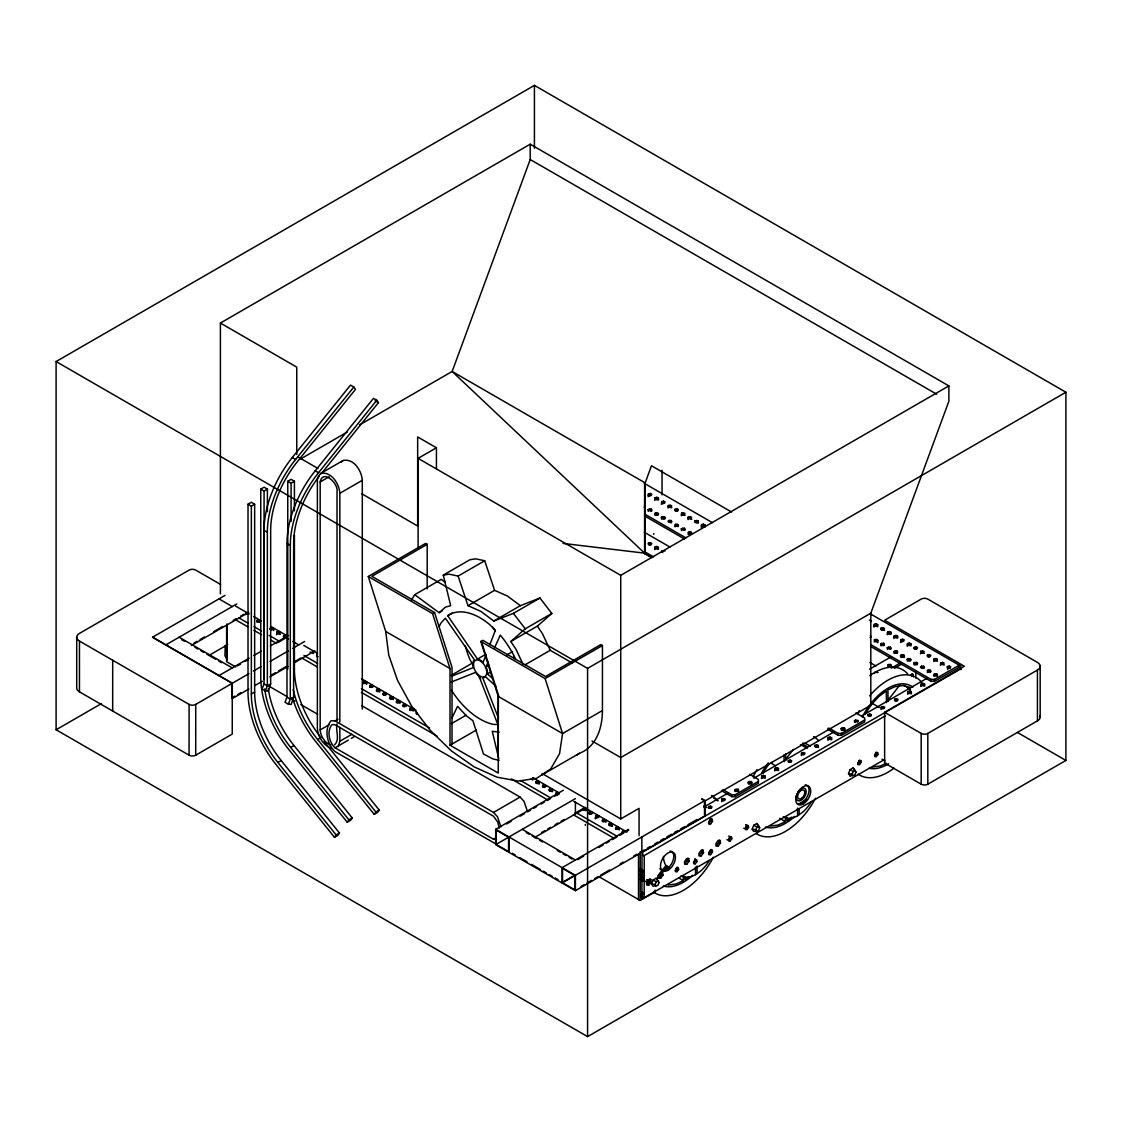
<?xml version="1.0" encoding="UTF-8"?>
<svg xmlns="http://www.w3.org/2000/svg" width="1122" height="1122" viewBox="0 0 1122 1122"><rect width="100%" height="100%" fill="white"/><g stroke="black" fill="none" stroke-linecap="round" stroke-linejoin="round"><path stroke-width="1.5" d="M76.717 637.226L76.703 688.01A9.397 5.428 0 0 0 79.452 691.839L189.071 755.176A4.698 2.707 0 0 0 195.719 755.19L232.254 734.083L232.268 683.312L152.55 637.226L225.003 595.403M79.452 691.839L79.48 641.069A9.397 5.428 0 0 1 79.48 633.397L189.085 570.102A4.698 2.707 0 0 1 195.733 570.102L220.585 584.45M112.677 711.025L112.691 660.241L79.48 641.069M189.071 755.176L189.085 704.406L112.691 660.241M195.719 755.19L195.733 704.406L248.888 673.663M653.733 534.381L653.733 533.483M738.108 789.215L738.108 791.136L735.078 791.431L734.896 789.874L738.108 789.215L738.711 790.267L737.617 790.968L734.896 789.874M844.403 727.855L844.403 729.777L841.374 730.057L841.191 728.501L844.403 727.855L845.006 728.893L843.912 729.609L841.191 728.501M226.925 623.874L227.177 660.031L224.919 655.655L225.256 645.318M915.748 678.109L915.776 671.166M648.895 885.02L647.24 884.066L649.428 881.541L649.54 879.045L650.774 879.41L651.195 881.948L648.895 885.02L646.707 885.02L646.595 882.663L648.474 879.76L650.774 879.41M660.676 878.231L659.007 877.264L661.195 874.739L661.307 872.243L662.555 872.607L662.976 875.146L660.676 878.231L658.488 878.231L658.376 875.861L660.255 872.958L662.555 872.607M677.015 871.64L675.36 870.686L676.959 867.194L678.319 867.741L678.614 869.508L677.015 871.64L675.5 871.64L675.416 869.999L676.72 867.993L678.319 867.741M686.832 864.206L685.163 863.239L687.351 860.714L687.463 858.218L688.712 858.582L689.132 861.121L686.832 864.206L684.644 864.206L684.532 861.836L686.412 858.933L688.712 858.582M695.289 863.8L693.62 862.832L695.233 859.326L696.608 859.859L696.902 861.64L695.289 863.8L693.761 863.8L693.677 862.145L694.995 860.111L696.608 859.859M701.222 855.89L699.553 854.936L701.741 852.411L701.853 849.915L703.101 850.28L703.522 852.818L701.222 855.89L699.034 855.89L698.922 853.533L700.801 850.63L703.101 850.28M710.577 823.969L708.922 823.015L710.759 820.883L710.857 818.794L712.161 819.242L712.512 821.388L710.577 823.969L708.739 823.969L708.641 821.977L710.226 819.537L712.161 819.242M710.577 854.655L708.739 854.655L708.641 852.664L710.226 850.224L712.161 849.929L712.512 852.075L710.577 854.655L708.922 853.702L710.759 851.57L710.857 849.48M718.22 846.072L716.565 845.118L718.753 842.594L718.865 840.098L720.1 840.462L720.52 843.001L718.22 846.072L716.032 846.072L715.92 843.702L717.8 840.813L720.1 840.462M726.902 839.705L728.501 839.999L730.099 836.507L731.474 837.054L731.768 838.821L730.17 840.953L728.641 840.953L728.571 839.312L729.875 837.307L731.474 837.054M743.732 828.288L745.331 828.583L746.929 825.091L748.304 825.638L748.598 827.405L747 829.537L745.471 829.537L745.401 827.896L746.705 825.89L748.304 825.638M859.494 764.587L857.825 763.633L859.424 760.141L860.798 760.688L861.093 762.455L859.494 764.587L857.965 764.587L857.895 762.946L859.2 760.94L860.798 760.688M876.324 756.579L874.655 755.611L876.254 752.133L877.628 752.68L877.923 754.433L876.324 756.579L874.795 756.579L874.725 754.938L876.03 752.918L877.628 752.68M911.611 676.468L911.723 673.985L912.957 674.336L913.378 676.889M877.797 640.452L877.628 642.724L876.983 639.442L873.982 640.045L876.689 641.349L877.797 640.452L876.983 639.442M595.558 817.139L595.389 818.878L595.992 815.918L597.802 815.568L599.036 816.199L598.868 817.307L595.558 817.139L595.992 815.918M270.668 683.929L268.27 691.166L265.395 690.914L262.071 688.992L264.035 683.929L264.035 530.327A79.858 46.1 -60 0 1 292.267 457.552L350.499 385.112L353.823 387.02L355.478 389.39L297.246 461.829A75.16 43.393 -60 0 0 270.668 530.327L270.668 683.929L267.359 685.851L265.395 690.914M319.209 476.331A75.16 43.393 -60 0 0 293.627 543.581L293.627 697.183L291.215 704.42L288.34 704.167L285.016 702.246L286.98 697.183L286.98 543.581A79.858 46.1 -60 0 1 315.212 470.805L373.458 398.352L376.782 400.274L378.437 402.644L321.285 473.736M648.278 495.054L648.109 496.611L650.816 495.517L650.185 493.498L648.446 493.961L648.278 495.054L651.321 495.349L651.742 494.129L650.185 493.498M654.757 500.454L655.094 497.789L656.833 497.327L658.39 497.972L658.558 500.061L655.557 499.444L655.094 497.789M654.925 548.069L657.955 548.349L658.39 547.143L656.833 546.498L655.094 546.975L654.757 549.626L655.557 548.616L658.558 549.233M661.559 502.726L661.391 504.283L664.112 503.189L663.467 501.169L661.742 501.632L661.559 502.726L664.603 503.021L665.037 501.8L663.467 501.169M687.968 519.626L688.305 516.976L691.615 517.144L691.18 518.364L688.137 518.069M701.25 527.298L701.601 524.647L703.326 524.184L704.897 524.816L705.065 526.905L702.063 526.288L701.601 524.647M761.642 777.013L761.473 778.57L762.287 777.56L765.288 778.177L765.12 776.087L763.549 775.442L761.81 775.919L761.642 777.013L764.685 777.294L765.12 776.087M774.769 770.898L775.106 768.247L776.845 767.771L778.402 768.416L778.57 770.505L775.568 769.888L775.106 768.247M828.078 738.655L827.91 740.211L828.709 739.202L831.725 739.819L831.556 737.729L829.985 737.098L828.246 737.561L828.078 738.655L831.122 738.949L831.556 737.729M874.15 625.473L873.982 627.016L874.795 626.02L877.797 626.623L877.628 624.533L876.058 623.902L874.318 624.365L874.15 625.473L877.194 625.753L877.628 624.533M887.446 633.145L887.278 634.687L888.077 633.692L891.078 634.295L890.91 632.205L889.353 631.574L887.614 632.037L887.446 633.145L890.475 633.425L890.91 632.205M893.911 638.53L894.248 635.879L895.987 635.417L897.558 636.048L897.726 638.138L894.725 637.52L894.248 635.879M900.728 640.816L900.559 642.359L903.266 641.265L902.635 639.245L900.896 639.708L900.728 640.816L903.771 641.097L904.206 639.877L902.635 639.245M907.375 644.645L907.207 646.202L908.007 645.192L911.008 645.809L910.84 643.719L909.283 643.088L907.544 643.551L907.375 644.645L910.405 644.94L910.84 643.719M907.796 692.625L907.628 694.181L908.441 693.186L911.443 693.789L911.274 691.699L909.704 691.068L907.964 691.531L907.796 692.625L910.84 692.919L911.274 691.699M921.092 684.967L920.924 686.51L921.723 685.514L924.724 686.117L924.556 684.027L922.999 683.396L921.26 683.859L921.092 684.967L924.121 685.247L924.556 684.027M940.418 665.374L940.755 662.723L944.065 662.892L943.63 664.112L940.587 663.831M330.78 745.008C324.679 742.722 320.583 736.298 320.177 729.903L320.177 481.941C322.645 468.744 338.662 483.273 337.021 491.66L337.021 720.422M339.84 727.28L339.84 741.249L338.325 746.579M884.557 759.51L641.896 899.031L642.008 854.389M273.502 628.264L273.333 629.358L270.037 629.19L270.472 627.969L272.281 627.633L273.502 628.264L273.67 630.55M366.515 681.966L366.347 683.06L363.037 682.891L363.472 681.671L365.281 681.32L366.515 681.966L366.684 684.238L365.281 681.32M393.079 697.295L392.91 698.403L391.185 698.866L389.615 698.235L390.049 697.014L391.858 696.664L393.079 697.295L393.261 699.581L391.858 696.664M399.727 701.138L399.558 702.232L397.819 702.709L396.262 702.063L396.697 700.843L398.506 700.507L399.727 701.138L399.895 703.424M413.022 708.809L412.84 709.903L411.115 710.366L409.544 709.735L409.979 708.515L411.788 708.178L413.022 708.809L413.191 711.096L411.788 708.178M532.599 777.841L532.431 778.948L530.692 779.411M558.994 794.292L559.177 793.184L557.943 792.553L556.133 792.903L555.699 794.124L557.269 794.755M585.74 808.527L585.908 810.813L584.52 807.896L585.74 808.527L585.572 809.635L582.276 809.467M605.67 820.042L605.501 821.136L603.776 821.599L602.205 820.967L602.64 819.747L604.449 819.397L605.67 820.042L605.852 822.328M648.446 543.132L648.278 544.24L649.498 544.871L651.321 544.521L651.742 543.3L650.185 542.669L648.446 543.132L648.909 544.787L650.816 544.689L650.185 542.669M668.375 505.461L668.207 506.569L669.427 507.2L671.251 506.849L671.685 505.643L668.375 505.461L668.039 508.112M618.965 827.713L618.797 828.807L617.058 829.27L615.487 828.639L615.922 827.419L617.731 827.068L618.965 827.713L619.134 830L617.731 827.068M675.023 509.304L674.855 510.398L676.075 511.043L677.884 510.692L678.319 509.472L676.762 508.841L675.023 509.304L675.486 510.959L677.393 510.861L676.762 508.841M681.671 513.133L681.489 514.241L682.723 514.872L684.532 514.521L684.967 513.315L681.671 513.133L681.32 515.783M694.953 520.804L694.784 521.912L696.005 522.543L697.814 522.193L698.249 520.987L694.953 520.804L695.416 522.459L698.417 523.062L698.249 520.987M708.669 806.592L708.501 807.7L709.721 808.331L711.53 807.98L711.965 806.774L710.408 806.129L708.669 806.592L709.132 808.247L711.039 808.149L710.408 806.129M721.951 798.92L721.783 800.028L723.017 800.659L724.826 800.309L725.261 799.102L721.951 798.92L721.614 801.571M788.387 760.576L788.219 761.67L789.439 762.301L791.262 761.964L791.697 760.744L790.126 760.099L788.387 760.576L788.85 762.217L790.758 762.119L790.126 760.099M801.683 752.904L801.501 753.998L802.735 754.629L804.544 754.293L804.979 753.072L801.683 752.904L801.332 755.555M814.965 745.232L814.796 746.326L816.017 746.957L817.826 746.621L818.261 745.401L814.965 745.232L815.428 746.873L818.429 747.49L818.261 745.401M880.966 628.208L880.798 629.302L882.018 629.947L883.841 629.596L884.262 628.376L882.705 627.745L880.966 628.208L881.429 629.849L883.337 629.751L882.705 627.745M868.105 714.546L867.937 715.64L869.171 716.285L870.981 715.934L871.415 714.714L869.845 714.083L868.105 714.546L868.582 716.187L870.476 716.088L869.845 714.083M881.401 706.874L881.233 707.968L882.453 708.613L884.262 708.263L884.697 707.042L881.401 706.874L881.051 709.525M894.683 699.202L894.514 700.296L895.735 700.941L897.558 700.591L897.979 699.371L896.422 698.74L894.683 699.202L895.146 700.857L897.053 700.759L896.422 698.74M914.192 647.38L914.009 648.488L915.243 649.119L917.053 648.768L917.487 647.548L915.917 646.917L914.192 647.38L914.654 649.035L916.562 648.937L915.917 646.917M920.825 651.223L920.657 652.317L921.877 652.948L923.701 652.611L924.135 651.391L920.825 651.223L920.489 653.874M927.473 655.052L927.305 656.16L928.525 656.791L930.334 656.44L930.769 655.22L929.212 654.589L927.473 655.052L927.936 656.707L929.843 656.608L929.212 654.589M934.121 658.895L933.939 659.988L935.173 660.62L936.982 660.269L937.417 659.063L934.121 658.895L933.77 661.545M947.403 666.566L947.234 667.66L948.455 668.291L950.264 667.941L950.699 666.734L949.142 666.089L947.403 666.566L947.866 668.207L949.773 668.109L949.142 666.089M947.655 669.624L947.838 668.516L949.563 668.053M958.539 666.889L961.316 668.572L642.079 852.369L644.252 857.46L644.154 895.342L643.818 897.516L641.896 899.031L642.443 894.865M257.176 620.298L256.742 621.518L258.312 622.149L260.052 621.686L260.22 620.592L257.176 620.298L257.176 622.219M277.106 631.812L276.671 633.032L279.981 633.201L280.149 632.093L278.929 631.462L277.106 631.812L276.503 634.772M283.754 635.641L283.319 636.861L284.89 637.492L286.615 637.03L286.797 635.936L283.754 635.641L283.754 637.562L286.966 638.222M370.12 685.514L369.685 686.72L371.256 687.365L372.981 686.888L373.149 685.794L370.12 685.514L370.12 687.421M376.768 689.343L376.333 690.563L377.89 691.194L379.629 690.731L379.797 689.623L376.768 689.343L376.768 691.264L379.965 691.909M383.401 693.186L382.967 694.392L384.537 695.037L386.277 694.56L386.445 693.466L383.401 693.186L383.401 695.093L385.505 694.841L385.211 692.835M403.331 704.686L402.896 705.906L404.467 706.537L406.206 706.075L406.374 704.967L403.331 704.686L403.331 706.608L405.449 706.355L405.154 704.336M536.204 781.403L535.769 782.609L537.34 783.254L539.065 782.777L539.247 781.683L536.204 781.403L536.204 783.31L539.416 783.969M644.673 491.506L645.108 490.3M542.852 785.232L542.417 786.452L543.974 787.083L545.713 786.62L545.881 785.512L542.852 785.232L542.852 787.153M549.485 789.061L549.051 790.281L550.622 790.926L552.361 790.449L552.529 789.355L549.485 789.061L549.485 790.982L552.697 791.641M658.39 497.972L657.955 499.178L654.925 498.897M644.673 540.678L645.108 539.472M589.345 812.076L588.924 813.296L590.481 813.927L592.22 813.464L592.388 812.37L589.345 812.076L589.345 813.997L591.462 813.745L591.168 811.739M704.897 524.816L704.462 526.036L701.418 525.741M609.288 823.59L608.853 824.81L610.41 825.441L612.149 824.979L612.317 823.871L609.288 823.59L609.288 825.512L612.486 826.157M625.599 831.542L622.57 831.262L622.135 832.482L623.706 833.113M778.402 768.416L777.967 769.622L774.937 769.341M870.546 621.925L870.981 620.704L869.41 620.073M874.585 673.452L875.02 672.232L878.049 672.527M897.558 636.048L897.123 637.268L894.08 636.973M888.301 664.561L887.867 665.781L889.437 666.412L891.177 665.949L891.345 664.855L888.301 664.561L888.301 666.482L891.513 667.141M220.403 593.833L220.403 323.052L530.215 144.191L530.215 159.52L452.152 371.466L359.573 424.915M645.164 554.114L645.164 482.909L651.475 465.77L731.628 512.039M704.195 801.431L870.812 705.233L870.812 613.187L948.875 401.241L948.875 385.898L530.215 144.191M486.149 654.421L483.091 662.471A10.336 5.961 60 0 0 477.495 659.091L447.706 615.669L452.138 613.117M489.837 644.757L495.363 630.255L489.487 624.421A62.005 35.806 60 0 0 447.706 615.669M288.34 704.167L290.303 699.104L290.303 545.488A79.858 46.1 -60 0 1 318.536 472.727L376.782 400.274M651.531 884.01L653.074 880.013L656.174 878.231L659.035 882.537L657.829 885.426L653.074 886.212L651.531 884.01L655.094 884.431L655.809 886.212M752.175 829.27L753.732 825.287L756.831 823.492L759.678 827.798L758.472 830.687L753.732 831.472L752.175 829.27L755.737 829.691L756.466 831.472M848.513 773.661L850.055 769.664L853.155 767.883L856.002 772.188L854.796 775.078L850.055 775.863L848.513 773.661L852.075 774.082L852.79 775.863M492.628 678.403L487.341 673.957A10.336 5.961 60 0 0 486.036 666.917L488.168 662.148M494.564 647.843L500.258 635.122A62.005 35.806 60 0 1 515.755 659.54M451.914 718.066L457.538 706.299L466.472 715.934L472.909 720.745L483.498 753.998L493.035 758.991L499.164 760.267M655.094 884.431L656.384 881.864L658.179 880.854M755.737 829.691L757.027 827.138L758.837 826.115M852.075 774.082L853.351 771.515L855.16 770.505M411.381 600.172L414.677 594.702L441.255 579.359L445.336 582.36M762.553 773.493L768.963 763.816M864.95 714.377L871.359 704.686L878.891 696.482L886.268 690.886L886.52 702.554M804.53 802.034L806.367 799.341M334.482 837.307L336.151 834.936L339.461 833.015L281.229 760.576A75.16 43.393 60 0 1 254.652 692.078L254.652 504.199L251.342 502.277L248.018 504.199L248.018 692.078A79.858 46.1 60 0 0 276.25 764.853L334.482 837.307L337.806 835.385L339.461 833.015M267.401 511.744L267.401 489.122L264.077 487.2L260.753 489.122L260.753 677.001A79.858 46.1 60 0 0 288.999 749.777L347.231 822.23L348.886 819.859L352.21 817.938L293.978 745.499A75.16 43.393 60 0 1 268.298 688.726M352.21 817.938L350.555 820.308L347.231 822.23M292.547 698.179A79.858 46.1 60 0 0 315.997 741.923L374.229 814.362L375.898 812.005L379.222 810.084L324.216 741.656M379.222 810.084L377.553 812.44L374.229 814.362M658.067 875.651L665.977 865.497L668.74 867.096M657.955 878.049L660.956 874.206M662.948 871.64L666.945 866.521L665.739 865.244A28.19 16.269 -60 0 1 663.439 856.465M785.021 760.071L793.338 749.384M888.456 699.609L899.9 684.925M270.234 686.103L267.359 685.851L267.359 532.235A79.858 46.1 -60 0 1 295.591 459.473L353.823 387.02M414.677 594.702L439.137 612.696L445.448 607.142L450.679 605.684L443.274 575.109L469.852 559.766L475.616 558.826L484.704 560.734L494.564 590.326L507.481 596.062L520.356 605.684L539.962 598.026L551.814 613.468L537.382 626.146L510.805 641.489L515.91 649.105L522.964 664.126M510.805 641.489L525.236 628.811L551.814 613.468M362.294 709.076L362.294 480.314C361.747 470.931 353.795 458.113 343.122 460.483L320.668 473.456L317.75 477.327L317.372 480.314L317.372 728.29C317.905 736.817 323.36 745.373 331.509 748.43M341.34 462.026L343.122 460.483M334.566 744.784C340.232 739.721 335.352 730.366 337.021 723.914M644.168 507.102L645.276 506.204L644.477 505.195M870.055 637.506L871.149 636.609L870.349 635.613M748.192 782.202L751.389 781.543L752.006 782.595L750.899 783.31L748.192 782.202L748.36 783.759L751.389 783.465L751.389 781.543M854.487 720.829L855.581 719.931L858.302 721.222L855.287 721.839L854.487 720.829L854.655 722.386M688.642 876.885L684.981 879.662L684.911 876.324M791.936 817.026L787.055 820.729L786.985 817.391M772.146 762.371L771.052 763.17L775.47 765.737M576.526 755.246L579.443 753.311A90.111 52.033 60 0 0 602.43 710.535L602.43 645.515L600.817 644.575L545.516 676.51L482.811 640.311L480.819 641.461L498.252 696.411L498.252 773.072L450.02 745.218L450.02 668.572L432.587 613.622L368.282 576.484L425.575 543.413L427.187 544.338L427.187 588.84M648.109 509.64L651.111 509.037L651.924 510.033L650.816 510.945L648.109 509.64L648.278 511.394M654.757 513.483L657.758 512.866L658.558 513.876L657.464 514.774L654.757 513.483L654.925 515.222L658.221 515.054M661.391 517.312L664.406 516.709L665.206 517.705L664.112 518.616L661.391 517.312L661.559 519.065L664.869 518.897L664.406 516.709M669.133 520.44L668.039 521.155L668.642 522.193L670.746 522.445L671.854 521.548L671.04 520.538L669.133 520.44L669.778 522.263L671.503 522.726L671.04 520.538M675.781 524.283L674.687 524.984L675.29 526.036L677.393 526.288L678.487 525.377L677.688 524.381L675.781 524.283L676.412 526.092L678.151 526.569L677.688 524.381M681.32 528.827L684.336 528.21L685.135 529.219L684.041 530.117L681.32 528.827L681.489 530.566M689.062 531.954L687.968 532.655L688.571 533.707L690.675 533.96L691.783 533.048L690.97 532.052L689.062 531.954L689.707 533.763L691.433 534.24L690.97 532.052M880.63 643.888L883.631 643.285L884.445 644.28L883.337 645.178L880.63 643.888L880.798 645.641L884.094 645.459L883.631 643.285M887.278 647.717L890.279 647.114L891.078 648.109L889.984 649.021L887.278 647.717L887.446 649.47M893.911 651.559L896.927 650.956L897.726 651.952L896.618 652.85L893.911 651.559L894.08 653.313L897.39 653.13L896.927 650.956M900.559 655.388L903.561 654.785L904.374 655.781L903.266 656.693L900.559 655.388L900.728 657.141L904.023 656.973L903.561 654.785M907.207 659.231L910.208 658.614L911.008 659.624L909.914 660.521L907.207 659.231L907.375 660.97L910.671 660.802L910.208 658.614M913.841 663.06L916.856 662.457L917.656 663.453L916.562 664.364L913.841 663.06L914.009 664.813L917.319 664.645L916.856 662.457M921.583 666.188L920.489 666.903L921.092 667.941L923.196 668.193L924.304 667.295L923.49 666.286L921.583 666.188L922.228 668.011L923.953 668.474L923.49 666.286M928.231 670.03L927.137 670.732L927.74 671.783L929.843 672.036L930.937 671.124L930.138 670.129L928.231 670.03L928.862 671.854L930.601 672.316L930.138 670.129M933.77 674.574L936.786 673.957L937.585 674.967L936.491 675.865L933.77 674.574L933.939 676.314L935.51 675.682L934.878 673.859M643.818 855.806L885.538 715.738M56.1 361.55L534.423 85.384L1065.9 392.237L1065.9 760.45L587.577 1036.616L56.1 729.763L56.1 361.55L587.577 668.389L1065.9 392.237M300.373 459.094L347.427 431.928M260.753 489.122L264.077 491.043L267.401 489.122M287.765 669.147L287.765 481.268L291.089 479.346L294.413 481.268L294.413 510.833M248.018 504.199L251.342 506.12L254.652 504.199M287.765 481.268L291.089 483.175L294.413 481.268M320.177 481.941L329.167 476.752M339.84 722.049L339.84 493.287L362.294 480.314M418.099 547.732L418.099 458.365L436.43 447.776L436.43 468.814M165.846 644.898L236.784 603.945M194.05 643.004L197.051 641.265M200.067 639.526L204.583 636.917M213.629 631.7L222.661 626.483M233.208 620.396L236.223 618.643M240.739 616.034L243.755 614.295M191.441 645.459L248.691 612.416M56.1 729.763L101.513 703.55M209.688 655.01L227.738 644.589M427.187 544.338L371.873 576.329L434.579 612.528L452.026 667.422L452.026 744.068M218.986 675.584L249.182 658.151M253.712 655.543L261.258 651.181M270.318 645.949L288.396 635.515M237.429 665.893L240.445 664.154M244.947 661.559L247.948 659.82M278.004 642.471L287.022 637.268M253.418 671.054L260.963 666.692M270.023 661.461L288.144 650.998M292.674 648.39L304.651 641.475M231.861 697.884L234.863 696.145M237.864 694.406L240.879 692.681M270.935 675.318L275.437 672.723M278.438 670.984L285.956 666.65M294.974 661.447L300.976 657.969M248.804 689.062L232.268 698.599L232.268 683.256L152.55 637.226M254.82 685.584L262.324 681.25M269.841 676.917L287.877 666.496M293.88 663.032L314.917 650.886M336.151 834.936L277.905 762.497A75.16 43.393 60 0 1 251.342 693.999L254.652 692.078M443.274 575.109L449.038 574.169L458.141 576.077L484.704 560.734M432.587 613.622L434.579 612.528M439.137 612.696L442.082 610.999M286.98 697.183L290.303 699.104L293.627 697.183M458.141 576.077L467.986 605.67L494.564 590.326M467.986 605.67L480.903 611.406L493.778 621.027L520.356 605.684M493.778 621.027L513.385 613.355L539.962 598.026M495.573 843.772L335.057 751.614C327.105 744.503 323.669 729.146 331.088 720.703L335.057 720.927L338.002 719.23M320.177 729.903L329.167 724.728M264.736 688.908A75.16 43.393 60 0 0 290.654 747.42L293.978 745.499M277.905 762.497L281.229 760.576M293.235 689.581A75.16 43.393 60 0 0 317.666 739.552L320.976 737.631M418.099 458.365L620.732 575.348L948.875 385.898M477.495 659.091L484.872 654.827M451.282 675.29L471.941 663.354L469.795 659.161A62.005 35.806 60 0 1 465.321 646.006M339.84 741.249L351.817 734.335M499.262 828.106L497.719 822.061L493.526 816.255L335.057 724.77L332.084 724.588C326.516 730.927 329.097 742.441 335.057 747.785L348.339 740.113M351.298 738.402L354.243 736.705M486.036 666.917L488.982 665.206M506.695 654.982L512.6 651.573M487.341 673.957L490.3 672.246M525.138 664.785L550.243 650.297L572.108 662.92M451.353 723.704L466.121 715.177M480.819 641.461L545.124 678.586L602.43 645.515M450.02 745.218L476.261 730.071M602.43 710.535L562.571 733.55L559.555 753.647L550.72 768.893L536.667 778.261L518.35 781.094L497.032 777.209L474.143 766.873L451.254 750.786L429.936 730.043L411.62 706.061L397.567 680.479L388.731 655.024L385.716 631.448L368.282 576.484M541.575 775.162L579.443 753.311M335.057 720.927L493.526 812.426L520.089 797.083L524.058 801.431L527.48 811.487M701.993 798.836L704.953 800.547L704.953 815.876L575.404 890.672L495.686 844.656L495.686 829.312L563.3 790.267M870.812 613.187L620.732 757.56L591.995 740.983M506.611 823.955L511.127 821.346M520.145 816.143L524.647 813.548M527.649 811.809L530.664 810.07M533.665 808.331L536.667 806.606M541.183 803.997L544.184 802.258M547.185 800.533L550.201 798.794M554.703 796.185L557.704 794.46M335.057 747.785L493.526 839.27L496.471 837.573M496.092 844.403L508.561 851.598L508.561 837.222L496.092 830.028L496.092 844.403L508.126 837.475M575.404 798.626L508.967 836.984L508.967 852.313M541.617 832.51L544.619 830.785M547.62 829.046L550.636 827.307M555.138 824.712L558.139 822.973M561.154 821.234L564.156 819.495M574.674 813.422L585.193 807.349M534.633 837.503L585.81 807.952M542.094 773.535L620.732 818.934L639.063 808.345L639.063 835.624M891.345 668.151L900.377 662.934M894.36 668.333L901.892 663.986M628.39 829.396L562.122 867.657L562.122 883M577.592 859.69L583.622 856.212M598.685 847.503L603.201 844.894M606.217 843.155L609.232 841.416M612.247 839.677L616.763 837.068M619.779 835.329L622.78 833.59M625.796 831.851L628.811 830.112M562.529 882.285L573.608 875.889M562.529 882.762L574.983 889.956L574.983 875.567L562.529 868.386L562.529 882.762L574.59 875.805M495.686 829.312L575.404 875.328L704.953 800.547M703.76 807.125L728.038 793.114M753.83 778.219L834.235 731.796M861.542 716.032L926.786 678.375M722.975 789.622L731.824 794.769L735.148 794.769L758.402 781.347M829.27 728.248L838.12 733.395L841.444 733.395L864.697 719.973M721.46 790.673L731.824 796.69L735.148 796.69L758.402 783.254L758.402 779.425L749.552 774.278M827.756 729.3L838.12 735.317L841.444 735.317L864.697 721.895L864.697 718.052L855.848 712.919M581.014 886.478L584.029 884.739M587.044 883L591.56 880.391M594.576 878.652L597.577 876.913M600.593 875.174L609.639 869.957M620.186 863.87L623.187 862.131M633.734 856.044L636.749 854.305M641.265 851.696L644.28 849.957M647.296 848.218L650.311 846.479M654.827 843.856L657.843 842.117M660.858 840.378L663.859 838.639M666.875 836.9L671.391 834.291M674.406 832.552L677.422 830.813M680.437 829.074L684.953 826.465M687.968 824.726L697 819.509M884.627 712.302L964.345 666.244L884.627 620.228L921.162 599.12A4.698 2.707 0 0 1 927.81 599.106L1037.429 662.401A9.397 5.428 0 0 1 1037.429 670.072L1037.443 720.857L927.824 784.194A4.698 2.721 0 0 1 921.176 784.194L884.641 763.072L884.627 712.302L921.162 733.409A4.698 2.721 0 0 0 927.81 733.409L1037.429 670.072M799.088 803.843L806.676 799.453M850.055 775.863L852.117 774.671M869.536 669.203L890.63 657.113M870.574 644.491L931.092 679.427L934.416 679.427L959.282 665.192M599.134 876.787L640.129 900.447L655.024 891.962L655.024 890.041M870.574 646.398L931.092 681.349L934.416 681.349L959.198 667.281M643.172 896.688L640.213 898.357L640.213 851.584M886.38 763.255L880.433 765.961L872.748 766.985M785.358 816.746L785.47 821.697L778.037 825.077L770.351 826.101M683.284 875.679L683.396 880.63L675.963 884.01L668.277 885.034M674.855 526.737L676.412 526.092M688.137 534.409L689.707 533.763M874.15 641.798L877.46 641.63M927.305 672.485L928.862 671.854M451.577 676.229L473.316 667.59A10.336 5.961 60 0 1 474.438 659.904L445.378 618.208L441.17 622.752A62.005 35.806 60 0 0 439.165 626.763M450.89 682.204L475.546 672.401L478.996 676.173L497.873 724.56L493.442 724.405A62.005 35.806 60 0 1 451.451 690.226M320.668 473.456C331.327 471.086 339.293 483.891 339.84 493.287M245.031 614.477L246.756 614.014L246.924 612.921L245.704 612.289M841.542 729.889L844.838 730.057M748.528 783.591L751.824 783.759M735.247 791.248L738.542 791.431M496.499 839.452L493.526 839.27M901.597 656.889L904.627 657.183M910.657 674.701L912.957 674.336M658.067 876.955L661.139 876.548M277.106 633.734L280.318 634.379M365.576 683.34L363.472 683.593L363.472 681.671M392.153 698.683L390.049 698.936L390.049 697.014M412.083 710.184L409.979 710.436L409.979 708.515M582.711 810.168L584.814 809.916M595.992 817.84L598.096 817.587L597.802 815.568M618.026 829.088L615.922 829.34L615.922 827.419M668.838 507.116L671.854 507.719M682.134 514.788L685.135 515.391M691.783 519.234L688.768 518.616L688.305 516.976M921.288 652.864L924.304 653.481M934.584 660.535L937.585 661.153M944.233 664.981L941.218 664.378L940.755 662.723M881.864 708.529L883.771 708.431L883.14 706.411M802.146 754.545L804.053 754.447L803.408 752.441M722.414 800.575L724.321 800.477L723.69 798.457M829.817 729.721L828.302 729.721L828.218 728.08M290.303 699.104L293.179 699.357L290.963 698.08M563.006 543.399L644.589 553.16L652.177 557.536M499.178 732.119L492.263 731.292L498.757 758.57M718.753 842.594L720.52 843.001M701.741 852.411L703.522 852.818M687.351 860.714L689.132 861.121M661.195 874.739L662.976 875.146M649.428 881.541L651.195 881.948M909.563 687.309L902.901 685.556L895.216 686.58L887.867 689.932L888.119 701.474M800.505 744.671L807.167 746.425M710.759 820.883L712.512 821.388M710.759 851.57L712.512 852.075M695.149 861.065L696.902 861.64M876.184 753.858L877.923 754.433M859.354 761.88L861.093 762.455M746.859 826.83L748.598 827.405M730.029 838.246L731.768 838.821M676.875 868.933L678.614 869.508M665.037 550.972L661.742 550.804L661.559 551.898L662.793 552.543M309.896 652.205L313.192 652.373L313.361 651.279L313.529 653.565L312.435 652.653M318.101 656.679L316.53 656.033L316.965 654.827L316.965 656.735M417.749 714.209L416.192 713.578L416.627 712.358L416.627 714.279M643.635 893.785L642.065 893.154L642.499 891.934L642.499 893.855M611.097 825.315L612.317 825.946M644.154 872.285L639.554 869.76L644.168 872.229M850.055 769.664L853.351 771.515M753.732 825.287L757.027 827.138M653.074 880.013L656.384 881.864M640.045 868.554L643.018 870.251M640.115 873.575L643.116 875.286M639.372 875.679L643.874 878.26M646.861 879.971L649.862 881.682L647.015 879.816M640.087 879.059L643.074 880.784M530.215 159.52L936.73 394.229M645.164 482.909L452.152 371.466L644.589 553.16L644.589 483.231M644.294 483.33L712.554 522.74M869.929 613.608L960.895 666.117L960.895 669.61M645.094 514.311L685.949 537.901M645.094 516.232L684.434 538.939M1017.444 732.47L1065.9 760.45M644.224 532.207L669.974 547.059M869.859 662.471L875.917 665.963M903.883 685.304L909.788 688.712M907.712 688.137L910.657 689.848M644.463 551.617L653.551 556.863M644.463 553.539L650.522 557.031M375.113 400.722L378.437 402.644M220.403 323.052L296.755 367.132L296.755 454.48M436.43 447.776L417.665 436.935L417.665 526.022L361.747 493.75M870.953 702.61L879.353 707.463M881.962 759.173L884.907 760.87M801.487 744.419L807.391 747.827M802.356 745.555L806.788 748.108M298.27 457.103L317.919 468.435M292.267 457.552L295.591 459.473M315.212 470.805L318.536 472.727M779.566 818.289L785.47 821.697M264.035 530.327L267.359 532.235M286.98 543.581L290.303 545.488M701.769 799.187L704.532 800.785L704.532 815.161M745.331 828.583L747 829.537M703.845 805.905L706.79 807.616M385.716 631.448L450.02 668.572M498.252 696.411L562.571 733.55L545.124 678.586M728.501 839.999L730.17 840.953M498.252 752.455L498.35 696.467M235.564 606.076L249.224 613.958M253.768 616.595L261.356 620.971M270.458 626.23L287.148 635.851M303.824 645.487L317.484 653.369M361.466 678.768L416.08 710.296M532.88 777.728L558.672 792.623M573.833 801.374L626.932 832.033M218.986 598.882L232.268 606.539M285.423 637.226L288.368 638.937M292.8 641.489L298.704 644.898M238.846 617.885L247.934 623.131M253.993 626.637L261.552 630.999M269.126 635.375L279.729 641.489M303.964 655.486L317.582 663.354M361.508 688.712L429.642 728.052M520.51 780.505L550.79 797.994M576.54 812.861L617.423 836.465M666.945 866.521L669.708 868.105M235.704 619.835L247.822 626.819M253.881 630.326L261.454 634.687M270.528 639.933L276.587 643.439M302.337 658.291L317.484 667.043M361.396 692.4L437.103 736.102M511.309 778.948L547.648 799.93M573.398 814.796L614.281 838.4M678.964 878.077L683.396 880.63M361.621 705.584L520.089 797.083M640.83 869.76L643.804 871.471M640.606 878.596L649.554 883.757M639.891 879.382L642.92 881.135M522.263 829.312L575.404 859.985M526.274 832.58L529.219 834.291M532.179 835.988L536.611 838.555M539.556 840.252L542.515 841.963M557.269 850.476L560.229 852.187M563.174 853.898L566.133 855.595M569.078 857.306L572.038 859.003M640.129 900.447L638.516 899.507L638.516 854.137M235.704 666.959L226.616 661.714L226.616 625.052M269.014 686.187L287.302 696.748M291.734 699.301L294.876 701.11M300.822 704.546L317.582 714.237M264.035 683.929L267.359 685.851M179.127 637.226L232.268 667.913M181.666 639.652L184.611 641.363M194.948 647.324L197.907 649.035M200.852 650.732L203.811 652.443M206.757 654.14L215.62 659.259M218.566 660.956L221.525 662.667M512.333 853.309L515.293 855.006M519.724 857.573L527.102 861.822M531.533 864.389L540.383 869.494M543.343 871.205L546.288 872.916M549.247 874.613L552.192 876.324M555.152 878.021L558.097 879.732M713.746 798.163L718.234 800.771M640.101 871.149L643.074 872.874M639.554 868.835L643.944 871.429M640.045 869.438L643.004 871.191M640.494 878.54L643.369 880.405M639.891 875.16L644.168 877.951M531.674 779.229L532.768 780.127M493.526 812.426L497.481 816.76L500.917 826.83M495.882 686.215L485.812 677.057L482.755 677.87L498.505 718.22M513.385 613.355L525.236 628.811M745.625 824.586L746.705 825.89M728.795 836.002L729.875 837.307M317.666 739.552L375.898 812.005M290.654 747.42L348.886 819.859M853.155 767.883L856.002 772.188M756.831 823.492L759.678 827.798M656.174 878.231L659.035 882.537M709.272 818.176L710.226 819.537M492.544 626.946L495.419 631.139M537.382 626.146L542.487 633.762L550.243 650.297M914.949 662.359L915.58 664.182M908.301 658.516L908.932 660.339M901.653 654.687L902.298 656.51M895.019 650.858L895.651 652.667M888.372 647.015L889.003 648.839M881.724 643.187L882.369 644.996M875.09 639.344L875.721 641.167M682.428 528.111L683.06 529.935M662.499 516.611L663.13 518.42M655.851 512.768L656.482 514.591M649.203 508.939L649.848 510.762M481.506 641.854L498.953 696.818M942.494 662.26L943.125 664.28M935.846 658.418L936.491 660.437M922.564 650.746L923.196 652.766M922.999 683.396L923.63 685.416M909.283 643.088L909.914 645.094M895.987 635.417L896.632 637.422M909.704 691.068L910.349 693.087M889.353 631.574L889.984 633.593M876.058 623.902L876.689 625.922M829.985 737.098L830.617 739.103M816.704 744.77L817.335 746.775M703.326 524.184L703.971 526.19M776.845 767.771L777.476 769.79M696.692 520.342L697.323 522.361M690.044 516.513L690.675 518.518M683.396 512.67L684.041 514.689M763.549 775.442L764.18 777.462M670.115 504.998L670.746 507.018M656.833 497.327L657.464 499.346M656.833 546.498L657.464 548.518M921.26 683.859L921.723 685.514M907.544 643.551L908.007 645.192M900.896 639.708L901.359 641.363M907.964 691.531L908.441 693.186M887.614 632.037L888.077 633.692M874.318 624.365L874.795 626.02M828.246 737.561L828.709 739.202M761.81 775.919L762.287 777.56M661.742 501.632L662.204 503.287M648.446 493.961L648.909 495.615M655.094 546.975L655.557 548.616M641.896 899.031L641.307 894.935L641.756 896.983M936.786 673.957L937.249 676.145M890.279 647.114L890.742 649.301M684.336 528.21L684.799 530.397M651.111 509.037L651.573 511.225M855.581 719.931L855.876 721.755M842.299 727.603L842.594 729.426M749.286 781.305L749.58 783.114M736.004 788.976L736.298 790.786M890.111 664.21L890.405 666.23M611.097 823.239L611.392 825.259M604.449 819.397L604.744 821.416L602.64 821.669L602.64 819.747M557.943 792.553L558.237 794.572L556.133 794.825L556.133 792.903M551.309 788.724L551.603 790.73M544.661 784.881L544.955 786.901M538.013 781.052L538.308 783.058M398.506 700.507L398.801 702.512L396.697 702.765L396.697 700.843M378.577 688.992L378.871 691.012M371.929 685.163L372.224 687.169M285.563 635.29L285.858 637.31M278.929 631.462L279.224 633.481M272.281 627.633L272.576 629.638L270.472 629.891L270.472 627.969M258.986 619.961L259.28 621.967M884.262 628.376L884.445 630.466M799.088 808.569L799.215 814.586M797.462 808.106L797.63 815.666M785.568 753.998L785.723 760.59M783.983 755.008L784.124 761.67M696.972 866.002L697.141 873.519M695.388 867.04L695.556 874.599M1040.178 666.23L1040.192 717.014M927.81 733.409L927.824 784.194M921.162 733.409L921.176 784.194M662.05 470.328L662.05 494.844M934.416 679.427L934.416 681.349M931.092 679.427L931.092 681.349M857.685 720.184L857.685 722.105M841.444 733.395L841.444 735.317M838.12 733.395L838.12 735.317M735.148 794.769L735.148 796.69M731.824 794.769L731.824 796.69M641.84 836.984L641.84 852.313M622.57 831.262L622.57 833.183M620.732 575.348L620.732 818.934M587.577 668.389L587.577 1036.616M585.277 824.46L585.277 825.343M575.404 802.034L575.404 813.969M575.404 875.328L575.404 890.672M534.423 85.384L534.423 148.216M294.413 535.194L294.413 669.147A75.16 43.393 60 0 0 319.994 736.383M291.089 483.175L291.089 521.45M264.077 491.043L264.077 678.922M251.342 506.12L251.342 693.999M1039.87 715.612A9.397 5.428 0 0 1 1037.443 720.857M195.733 704.406A4.698 2.707 0 0 1 189.085 704.406M797.686 792.469A7.041 4.067 -60 0 1 805.891 789.832A7.041 4.067 -60 0 1 800.771 800.477A7.041 4.067 -60 0 1 796.901 794.11M811.444 801.627A28.19 16.269 -60 0 1 802.328 812.454L797.139 816.003A28.19 16.269 -60 0 1 783.282 816.662M813.646 736.579A56.366 32.552 -60 0 1 818.485 740.59M815.498 798.247A56.366 32.552 -60 0 1 755.779 833.267M753.199 776.915A56.366 32.552 -60 0 1 756.943 769.636M794.741 816.423A46.493 26.844 -60 0 1 765.386 827.054M761.6 772.988A46.493 26.844 -60 0 1 768.275 762.904M802.623 743.101A46.493 26.844 -60 0 1 810.449 746.312M695.612 859.536A7.041 4.067 -60 0 1 694.813 858.793M709.37 860.56A28.19 16.269 -60 0 1 700.24 871.387L695.065 874.936A28.19 16.269 -60 0 1 681.208 875.595M711.572 795.512A56.366 32.552 -60 0 1 717.365 800.673M720.128 840.855A56.366 32.552 -60 0 1 719.174 843.842M713.424 857.18A56.366 32.552 -60 0 1 653.705 892.2M692.667 875.356A46.493 26.844 -60 0 1 663.312 885.987M869.564 695.906A56.366 32.552 -60 0 1 921.835 682.625M894.038 768.149A56.366 32.552 -60 0 1 858.176 774.152M857.755 713.41A56.366 32.552 -60 0 1 859.34 710.521M888.666 763.731A46.493 26.844 -60 0 1 869.185 768.304M862.383 716.93A46.493 26.844 -60 0 1 912.845 687.197M869.802 675.626A56.366 32.552 -60 0 1 907.6 673.789M670.058 851.037A10.575 6.101 -60 0 1 671.601 863.716A10.575 6.101 -60 0 1 659.848 868.709M805.316 784.755A10.575 6.101 -60 0 1 808.05 794.965A10.575 6.101 -60 0 1 797.84 804.011M513.96 656.426A10.336 5.961 60 0 1 513.918 658.614M480.721 678.922A62.005 35.806 60 0 1 477.173 673.523M802.132 797.952A5.049 2.917 -60 0 0 803.731 790.112A5.049 2.917 -60 0 0 797.756 795.428A5.049 2.917 -60 0 0 802.132 797.952M667.983 870.251A10.575 6.101 -60 0 0 674.448 853.562A10.575 6.101 -60 0 0 661.503 861.037A10.575 6.101 -60 0 0 667.983 870.251M803.24 803.969A10.575 6.101 -60 0 0 809.719 787.293A10.575 6.101 -60 0 0 796.774 794.769A10.575 6.101 -60 0 0 803.24 803.969M473.484 665.009A9.397 5.428 60 0 0 483.708 677.015A9.397 5.428 60 0 0 483.175 663.425A9.397 5.428 60 0 0 473.484 665.009"/></g></svg>
